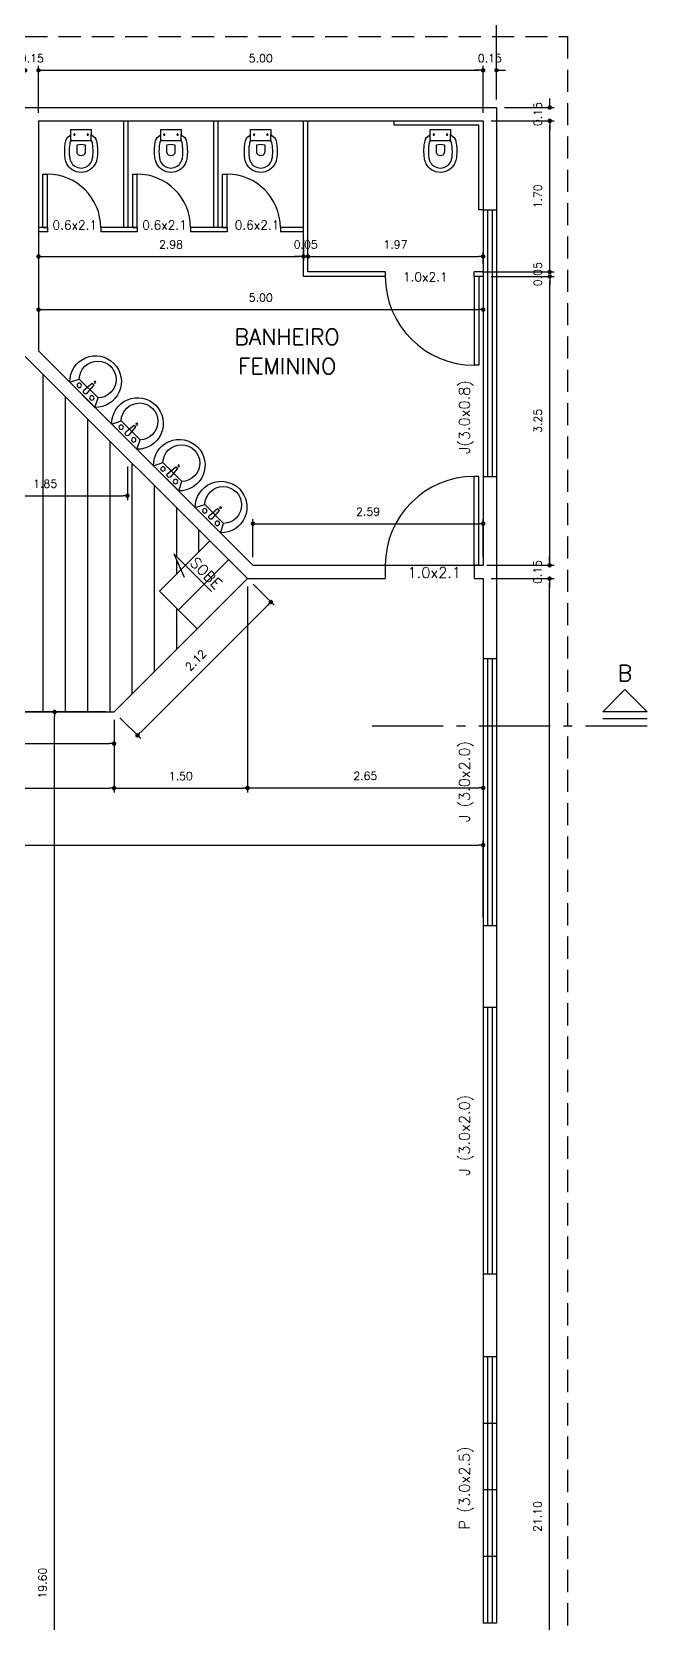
# Model space of a CAD drawing. Extents: x -206 to -86, y 71 to 127.
# Drawn here: x -146.13 to -139.21, y 95.16 to 113.06 of the extents above; entities that cross this region are included whole.
import ezdxf
from ezdxf.enums import TextEntityAlignment as Align

# ---------------------------------------------------------------- set-up
doc = ezdxf.new("R2010")
doc.units = 0
doc.header["$MEASUREMENT"] = 0
doc.linetypes.add('DASHDOT', pattern=[1.1, 0.8, -0.15, 0, -0.15])
doc.linetypes.add('HIDDEN', pattern=[0.375, 0.25, -0.125])
doc.layers.get('0').update_dxf_attribs({"linetype": 'CONTINUOUS'})
doc.layers.get('DEFPOINTS').update_dxf_attribs({"linetype": 'CONTINUOUS'})
for name, color, linetype in [('ACESSÓRIO', 2, 'CONTINUOUS'), ('ALVENARIA', 7, 'CONTINUOUS'), ('ALVENARIA1', 44, 'CONTINUOUS'), ('COBERTURA', 6, 'CONTINUOUS'), ('COTA', 1, 'CONTINUOUS'), ('HATCH', 30, 'CONTINUOUS'), ('JAPOR', 142, 'CONTINUOUS'), ('TEXTO2', 40, 'CONTINUOUS'), ('TEXTO4', 4, 'CONTINUOUS')]:
    doc.layers.add(name, color=color, linetype=linetype)
doc.styles.add('SIMPLEX', font='SIMPLEX.SHX')
doc.dimstyles.new('DIM50', dxfattribs={"dimtxt": 0.09, "dimasz": 0.05, "dimexe": 0.05, "dimexo": 0.09, "dimgap": 0.09, "dimtad": 1, "dimzin": 0, "dimdsep": 46, "dimtxsty": 'SIMPLEX', "dimblk": 'DOT', "dimcen": 0.09, "dimadec": 0, "dimazin": 0, "dimtfac": 1, "dimtix": 1, "dimtofl": 0, "dimtmove": 2, "dimatfit": 3, "dimldrblk": 'DOT', "dimfxl": 1, "dimtolj": 1, "dimtzin": 0, "dimarcsym": 0})

# ---------------------------------------------------------------- blocks, each defined once
blk = doc.blocks.new('VASO4')
at = {"layer": 'ACESSÓRIO', "linetype": 'Continuous'}
blk.add_line((0.008, 0.129), (0.008, -0.101), dxfattribs=at)
at = {"layer": 'ACESSÓRIO'}
for points in [[(0.008, -0.101), (0.062, -0.101, -0.230445), (0.076, -0.11, 0.23338), (0.136, -0.159, 0.01224), (0.166, -0.164, 0.012146), (0.196, -0.168, 0.027041), (0.266, -0.171, 0.02486), (0.326, -0.166, 0.024258), (0.356, -0.161, 0.054364), (0.396, -0.145, 0.124881), (0.462, -0.086, 0.148509), (0.492, 0.014, 0.148509), (0.462, 0.114, 0.124881), (0.396, 0.173, 0.054364), (0.356, 0.188, 0.024258), (0.326, 0.194, 0.02486), (0.266, 0.198, 0.027041), (0.196, 0.196, 0.012146), (0.166, 0.192, 0.01224), (0.136, 0.186, 0.23338), (0.076, 0.138, -0.230445), (0.062, 0.129), (0.008, 0.129)], [(0.131, 0.116, -0.294455), (0.146, 0.137, -0.039934), (0.174, 0.142, -0.011944), (0.201, 0.146, -0.026776), (0.265, 0.148, -0.024689), (0.319, 0.144, -0.023307), (0.344, 0.14, -0.058725), (0.376, 0.127, -0.118027), (0.421, 0.086, -0.148338), (0.442, 0.014, -0.148338), (0.421, -0.058, -0.118027), (0.376, -0.099, -0.058725), (0.344, -0.112, -0.023307), (0.319, -0.117, -0.024689), (0.265, -0.121, -0.026776), (0.201, -0.118, -0.011944), (0.174, -0.115, -0.039934), (0.146, -0.109, -0.294455), (0.131, -0.089)]]:
    blk.add_lwpolyline(points, format="xyb", dxfattribs=at)
for points in [[(0.124, 0.129), (0.062, 0.129)], [(0.131, 0.119), (0.131, 0.117), (0.131, 0.014), (0.131, -0.09), (0.131, -0.092)], [(0.124, -0.101), (0.062, -0.101)]]:
    blk.add_lwpolyline(points, dxfattribs=at)
blk.add_lwpolyline([(0.296, 0.04, 0.226513), (0.261, 0.059), (0.182, 0.059, 0.186813), (0.182, -0.032), (0.261, -0.032, 0.226513), (0.296, -0.012, 0.326923)], format="xyb", close=True, dxfattribs=at)
for centre in [(0.066, 0.089), (0.066, -0.061)]:
    blk.add_circle(centre, 0.0075, dxfattribs=at)
for centre, start, end in [((0.123, 0.121), 351.7463, 83.809), ((0.123, -0.093), 276.191, 8.2537)]:
    blk.add_arc(centre, 0.00842, start, end, dxfattribs=at)
blk = doc.blocks.new('LAVAT01')
at = {"layer": 'ACESSÓRIO'}
for p, q in [((-0.2, 0), (-0.15, 0.1)), ((-0.2, 0), (0.2, 0)), ((-0.15, 0.1), (0.15, 0.1)), ((-0.025, 0.05), (-0.015, 0.17)), ((0.015, 0.17), (-0.015, 0.17)), ((0.025, 0.05), (0.015, 0.17)), ((0.2, 0), (0.15, 0.1))]:
    blk.add_line(p, q, dxfattribs=at)
for centre, radius in [((0, 0.2), 0.01), ((-0.1, 0.05), 0.025), ((0.1, 0.05), 0.025)]:
    blk.add_circle(centre, radius, dxfattribs=at)
for centre, radius, start, end in [((0, 0.21), 0.29, 313.6028, 226.3972), ((0, 0.243), 0.207, 316.3972, 223.6028), ((0, 0.05), 0.025, 180, 0)]:
    blk.add_arc(centre, radius, start, end, dxfattribs=at)
blk = doc.blocks.new('DOT')
at = {"layer": 'ALVENARIA', "color": 0, "linetype": 'ByBlock'}
blk.add_line((-0.5, 0), (-1, 0), dxfattribs=at)
at = {"layer": 'ALVENARIA', "color": 0, "linetype": 'ByBlock', "const_width": 0.5}
blk.add_lwpolyline([(-0.25, 0, 1), (0.25, 0, 1)], format="xyb", close=True, dxfattribs=at)
blk = doc.blocks.new('*D84')
at = {"color": 0, "linetype": 'ByBlock'}
for p, q in [((-146.254, 107.13), (-146.304, 107.13)), ((-146.054, 106.652), (-146.054, 107.18)), ((-146.004, 107.13), (-145.954, 107.13))]:
    blk.add_line(p, q, dxfattribs=at)
at = {"layer": 'DEFPOINTS', "color": 0, "linetype": 'ByBlock'}
for p in [(-146.054, 107.13), (-146.204, 106.562), (-146.054, 106.562)]:
    blk.add_point(p, dxfattribs=at)
at = {"color": 0, "linetype": 'ByBlock', "xscale": 0.05, "yscale": 0.05, "zscale": 0.05}
blk.add_blockref('DOT', (-146.204, 107.13), dxfattribs=at)
at = {"color": 0, "linetype": 'ByBlock', "xscale": 0.05, "yscale": 0.05, "zscale": 0.05, "rotation": 180}
blk.add_blockref('DOT', (-146.054, 107.13), dxfattribs=at)
at = {"color": 0, "linetype": 'ByBlock', "insert": (-146.129, 107.265), "char_height": 0.09, "attachment_point": 5, "style": 'SIMPLEX'}
blk.add_mtext('\\A1;0.15', dxfattribs=at)
blk = doc.blocks.new('*D85')
at = {"color": 0, "linetype": 'ByBlock'}
for p, q in [((-146.004, 107.13), (-141.104, 107.13)), ((-141.054, 106.652), (-141.054, 107.18))]:
    blk.add_line(p, q, dxfattribs=at)
at = {"layer": 'DEFPOINTS', "color": 0, "linetype": 'ByBlock'}
for p in [(-141.054, 107.13), (-146.054, 106.562), (-141.054, 106.562)]:
    blk.add_point(p, dxfattribs=at)
at = {"color": 0, "linetype": 'ByBlock', "xscale": 0.05, "yscale": 0.05, "zscale": 0.05, "rotation": 180}
blk.add_blockref('DOT', (-146.054, 107.13), dxfattribs=at)
at = {"color": 0, "linetype": 'ByBlock', "xscale": 0.05, "yscale": 0.05, "zscale": 0.05}
blk.add_blockref('DOT', (-141.054, 107.13), dxfattribs=at)
at = {"color": 0, "linetype": 'ByBlock', "insert": (-143.554, 107.265), "char_height": 0.09, "attachment_point": 5, "style": 'SIMPLEX'}
blk.add_mtext('\\A1;5.00', dxfattribs=at)
blk = doc.blocks.new('*D86')
at = {"color": 0, "linetype": 'ByBlock'}
for p, q in [((-141.104, 107.13), (-141.154, 107.13)), ((-140.904, 106.802), (-140.904, 107.18)), ((-140.854, 107.13), (-140.804, 107.13))]:
    blk.add_line(p, q, dxfattribs=at)
at = {"layer": 'DEFPOINTS', "color": 0, "linetype": 'ByBlock'}
for p in [(-140.904, 107.13), (-140.904, 106.712), (-141.054, 106.562)]:
    blk.add_point(p, dxfattribs=at)
at = {"color": 0, "linetype": 'ByBlock', "xscale": 0.05, "yscale": 0.05, "zscale": 0.05}
blk.add_blockref('DOT', (-141.054, 107.13), dxfattribs=at)
at = {"color": 0, "linetype": 'ByBlock', "xscale": 0.05, "yscale": 0.05, "zscale": 0.05, "rotation": 180}
blk.add_blockref('DOT', (-140.904, 107.13), dxfattribs=at)
at = {"color": 0, "linetype": 'ByBlock', "insert": (-140.979, 107.265), "char_height": 0.09, "attachment_point": 5, "style": 'SIMPLEX'}
blk.add_mtext('\\A1;0.15', dxfattribs=at)
blk = doc.blocks.new('*D88')
at = {"color": 0, "linetype": 'ByBlock'}
for p, q in [((-146.814, 102.762), (-146.297, 102.762)), ((-146.347, 99.962), (-146.347, 102.712)), ((-145.294, 99.912), (-146.397, 99.912))]:
    blk.add_line(p, q, dxfattribs=at)
at = {"layer": 'DEFPOINTS', "color": 0, "linetype": 'ByBlock'}
for p in [(-146.904, 102.762), (-146.347, 102.762), (-145.204, 99.912)]:
    blk.add_point(p, dxfattribs=at)
at = {"color": 0, "linetype": 'ByBlock', "xscale": 0.05, "yscale": 0.05, "zscale": 0.05}
for p, rotation in [((-146.347, 102.762), 90), ((-146.347, 99.912), 270)]:
    blk.add_blockref('DOT', p, dxfattribs=dict(at, rotation=rotation))
at = {"color": 0, "linetype": 'ByBlock', "insert": (-146.482, 101.337), "char_height": 0.09, "attachment_point": 5, "rotation": 90, "style": 'SIMPLEX'}
blk.add_mtext('\\A1;2.85', dxfattribs=at)
blk = doc.blocks.new('*D93')
at = {"color": 0, "linetype": 'ByBlock'}
for p, q in [((-145.054, 102.672), (-145.054, 102.295)), ((-146.854, 102.345), (-145.104, 102.345))]:
    blk.add_line(p, q, dxfattribs=at)
at = {"layer": 'DEFPOINTS', "color": 0, "linetype": 'ByBlock'}
for p in [(-146.904, 102.762), (-145.054, 102.762), (-145.054, 102.345)]:
    blk.add_point(p, dxfattribs=at)
at = {"color": 0, "linetype": 'ByBlock', "xscale": 0.05, "yscale": 0.05, "zscale": 0.05, "rotation": 180}
blk.add_blockref('DOT', (-146.904, 102.345), dxfattribs=at)
at = {"color": 0, "linetype": 'ByBlock', "xscale": 0.05, "yscale": 0.05, "zscale": 0.05}
blk.add_blockref('DOT', (-145.054, 102.345), dxfattribs=at)
at = {"color": 0, "linetype": 'ByBlock', "insert": (-145.979, 102.48), "char_height": 0.09, "attachment_point": 5, "style": 'SIMPLEX'}
blk.add_mtext('\\A1;1.85', dxfattribs=at)
blk = doc.blocks.new('*D103')
at = {"color": 0, "linetype": 'ByBlock'}
for p, q in [((-151.604, 99.822), (-151.604, 99.506)), ((-145.204, 99.822), (-145.204, 99.506)), ((-151.554, 99.556), (-145.254, 99.556))]:
    blk.add_line(p, q, dxfattribs=at)
at = {"layer": 'DEFPOINTS', "color": 0, "linetype": 'ByBlock'}
for p in [(-151.604, 99.912), (-145.204, 99.912), (-145.204, 99.556)]:
    blk.add_point(p, dxfattribs=at)
at = {"color": 0, "linetype": 'ByBlock', "xscale": 0.05, "yscale": 0.05, "zscale": 0.05, "rotation": 180}
blk.add_blockref('DOT', (-151.604, 99.556), dxfattribs=at)
at = {"color": 0, "linetype": 'ByBlock', "xscale": 0.05, "yscale": 0.05, "zscale": 0.05}
blk.add_blockref('DOT', (-145.204, 99.556), dxfattribs=at)
at = {"color": 0, "linetype": 'ByBlock', "insert": (-148.404, 99.691), "char_height": 0.09, "attachment_point": 5, "style": 'SIMPLEX'}
blk.add_mtext('\\A1;6.40', dxfattribs=at)
blk = doc.blocks.new('*D104')
at = {"color": 0, "linetype": 'ByBlock'}
for p, q in [((-143.64, 101.348), (-143.405, 101.113)), ((-144.905, 99.684), (-143.476, 101.113)), ((-145.14, 99.848), (-144.905, 99.613))]:
    blk.add_line(p, q, dxfattribs=at)
at = {"layer": 'DEFPOINTS', "color": 0, "linetype": 'ByBlock'}
for p in [(-143.704, 101.412), (-143.441, 101.149), (-145.204, 99.912)]:
    blk.add_point(p, dxfattribs=at)
at = {"color": 0, "linetype": 'ByBlock', "xscale": 0.05, "yscale": 0.05, "zscale": 0.05}
for p, rotation in [((-143.441, 101.149), 45.00000000000026), ((-144.941, 99.649), 225.0000000000002)]:
    blk.add_blockref('DOT', p, dxfattribs=dict(at, rotation=rotation))
at = {"color": 0, "linetype": 'ByBlock', "insert": (-144.286, 100.494), "char_height": 0.09, "attachment_point": 5, "rotation": 45, "style": 'SIMPLEX'}
blk.add_mtext('\\A1;2.12', dxfattribs=at)
blk = doc.blocks.new('*D107')
at = {"color": 0, "linetype": 'ByBlock'}
for p, q in [((-141.054, 101.322), (-141.054, 99.008)), ((-143.654, 99.058), (-141.104, 99.058))]:
    blk.add_line(p, q, dxfattribs=at)
at = {"layer": 'DEFPOINTS', "color": 0, "linetype": 'ByBlock'}
for p in [(-143.704, 101.412), (-141.054, 101.412), (-141.054, 99.058)]:
    blk.add_point(p, dxfattribs=at)
at = {"color": 0, "linetype": 'ByBlock', "xscale": 0.05, "yscale": 0.05, "zscale": 0.05, "rotation": 180}
blk.add_blockref('DOT', (-143.704, 99.058), dxfattribs=at)
at = {"color": 0, "linetype": 'ByBlock', "xscale": 0.05, "yscale": 0.05, "zscale": 0.05}
blk.add_blockref('DOT', (-141.054, 99.058), dxfattribs=at)
at = {"color": 0, "linetype": 'ByBlock', "insert": (-142.379, 99.193), "char_height": 0.09, "attachment_point": 5, "style": 'SIMPLEX'}
blk.add_mtext('\\A1;2.65', dxfattribs=at)
blk = doc.blocks.new('*D108')
at = {"color": 0, "linetype": 'ByBlock'}
for p, q in [((-155.754, 97.602), (-155.754, 98.464)), ((-141.054, 97.602), (-141.054, 98.464)), ((-155.704, 98.414), (-141.104, 98.414))]:
    blk.add_line(p, q, dxfattribs=at)
at = {"layer": 'DEFPOINTS', "color": 0, "linetype": 'ByBlock'}
for p in [(-141.054, 98.414), (-155.754, 97.512), (-141.054, 97.512)]:
    blk.add_point(p, dxfattribs=at)
at = {"color": 0, "linetype": 'ByBlock', "xscale": 0.05, "yscale": 0.05, "zscale": 0.05, "rotation": 180}
blk.add_blockref('DOT', (-155.754, 98.414), dxfattribs=at)
at = {"color": 0, "linetype": 'ByBlock', "xscale": 0.05, "yscale": 0.05, "zscale": 0.05}
blk.add_blockref('DOT', (-141.054, 98.414), dxfattribs=at)
at = {"color": 0, "linetype": 'ByBlock', "insert": (-148.404, 98.549), "char_height": 0.09, "attachment_point": 5, "style": 'SIMPLEX'}
blk.add_mtext('\\A1;14.70', dxfattribs=at)
blk = doc.blocks.new('*D109')
at = {"color": 0, "linetype": 'ByBlock'}
for p, q in [((-151.604, 99.822), (-151.604, 99.006)), ((-145.204, 99.822), (-145.204, 99.006)), ((-151.554, 99.056), (-145.254, 99.056))]:
    blk.add_line(p, q, dxfattribs=at)
at = {"layer": 'DEFPOINTS', "color": 0, "linetype": 'ByBlock'}
for p in [(-151.604, 99.912), (-145.204, 99.912), (-145.204, 99.056)]:
    blk.add_point(p, dxfattribs=at)
at = {"color": 0, "linetype": 'ByBlock', "xscale": 0.05, "yscale": 0.05, "zscale": 0.05, "rotation": 180}
blk.add_blockref('DOT', (-151.604, 99.056), dxfattribs=at)
at = {"color": 0, "linetype": 'ByBlock', "xscale": 0.05, "yscale": 0.05, "zscale": 0.05}
blk.add_blockref('DOT', (-145.204, 99.056), dxfattribs=at)
at = {"color": 0, "linetype": 'ByBlock', "insert": (-148.404, 99.191), "char_height": 0.09, "attachment_point": 5, "style": 'SIMPLEX'}
blk.add_mtext('\\A1;6.40', dxfattribs=at)
blk = doc.blocks.new('*D110')
at = {"color": 0, "linetype": 'ByBlock'}
for p, q in [((-143.704, 101.322), (-143.704, 99.006)), ((-145.154, 99.056), (-143.754, 99.056))]:
    blk.add_line(p, q, dxfattribs=at)
at = {"layer": 'DEFPOINTS', "color": 0, "linetype": 'ByBlock'}
for p in [(-143.704, 101.412), (-145.204, 99.912), (-143.704, 99.056)]:
    blk.add_point(p, dxfattribs=at)
at = {"color": 0, "linetype": 'ByBlock', "xscale": 0.05, "yscale": 0.05, "zscale": 0.05, "rotation": 180}
blk.add_blockref('DOT', (-145.204, 99.056), dxfattribs=at)
at = {"color": 0, "linetype": 'ByBlock', "xscale": 0.05, "yscale": 0.05, "zscale": 0.05}
blk.add_blockref('DOT', (-143.704, 99.056), dxfattribs=at)
at = {"color": 0, "linetype": 'ByBlock', "insert": (-144.454, 99.191), "char_height": 0.09, "attachment_point": 5, "style": 'SIMPLEX'}
blk.add_mtext('\\A1;1.50', dxfattribs=at)
blk = doc.blocks.new('*D143')
at = {"color": 0, "linetype": 'ByBlock'}
for p, q in [((-155.904, 112.302), (-155.904, 113.079)), ((-155.854, 113.029), (-140.954, 113.029)), ((-140.904, 112.302), (-140.904, 113.079))]:
    blk.add_line(p, q, dxfattribs=at)
at = {"layer": 'DEFPOINTS', "color": 0, "linetype": 'ByBlock'}
for p in [(-140.904, 113.029), (-155.904, 112.212), (-140.904, 112.212)]:
    blk.add_point(p, dxfattribs=at)
at = {"color": 0, "linetype": 'ByBlock', "xscale": 0.05, "yscale": 0.05, "zscale": 0.05, "rotation": 180}
blk.add_blockref('DOT', (-155.904, 113.029), dxfattribs=at)
at = {"color": 0, "linetype": 'ByBlock', "xscale": 0.05, "yscale": 0.05, "zscale": 0.05}
blk.add_blockref('DOT', (-140.904, 113.029), dxfattribs=at)
at = {"color": 0, "linetype": 'ByBlock', "insert": (-148.404, 113.164), "char_height": 0.09, "attachment_point": 5, "style": 'SIMPLEX'}
blk.add_mtext('\\A1;15.00', dxfattribs=at)
blk = doc.blocks.new('*D156')
at = {"color": 0, "linetype": 'ByBlock'}
for p, q in [((-140.964, 106.912), (-140.257, 106.912)), ((-140.307, 85.862), (-140.307, 106.862))]:
    blk.add_line(p, q, dxfattribs=at)
at = {"layer": 'DEFPOINTS', "color": 0, "linetype": 'ByBlock'}
for p in [(-141.054, 106.912), (-140.307, 106.912), (-141.054, 85.812)]:
    blk.add_point(p, dxfattribs=at)
at = {"color": 0, "linetype": 'ByBlock', "xscale": 0.05, "yscale": 0.05, "zscale": 0.05}
for p, rotation in [((-140.307, 106.912), 90), ((-140.307, 85.812), 270)]:
    blk.add_blockref('DOT', p, dxfattribs=dict(at, rotation=rotation))
at = {"color": 0, "linetype": 'ByBlock', "insert": (-140.442, 96.362), "char_height": 0.09, "attachment_point": 5, "rotation": 90, "style": 'SIMPLEX'}
blk.add_mtext('\\A1;21.10', dxfattribs=at)
blk = doc.blocks.new('*D157')
at = {"color": 0, "linetype": 'ByBlock'}
for p, q in [((-140.964, 107.062), (-140.257, 107.062)), ((-140.307, 107.112), (-140.307, 107.162)), ((-140.307, 106.862), (-140.307, 106.812))]:
    blk.add_line(p, q, dxfattribs=at)
at = {"layer": 'DEFPOINTS', "color": 0, "linetype": 'ByBlock'}
for p in [(-141.054, 107.062), (-140.307, 107.062), (-141.054, 106.912)]:
    blk.add_point(p, dxfattribs=at)
at = {"color": 0, "linetype": 'ByBlock', "xscale": 0.05, "yscale": 0.05, "zscale": 0.05}
for p, rotation in [((-140.307, 107.062), 270), ((-140.307, 106.912), 90)]:
    blk.add_blockref('DOT', p, dxfattribs=dict(at, rotation=rotation))
at = {"color": 0, "linetype": 'ByBlock', "insert": (-140.442, 106.987), "char_height": 0.09, "attachment_point": 5, "rotation": 90, "style": 'SIMPLEX'}
blk.add_mtext('\\A1;0.15', dxfattribs=at)
blk = doc.blocks.new('*D158')
at = {"color": 0, "linetype": 'ByBlock'}
for p, q in [((-146.054, 110.722), (-146.054, 110.388)), ((-141.054, 110.722), (-141.054, 110.388)), ((-146.004, 110.438), (-141.104, 110.438))]:
    blk.add_line(p, q, dxfattribs=at)
at = {"layer": 'DEFPOINTS', "color": 0, "linetype": 'ByBlock'}
for p in [(-146.054, 110.812), (-141.054, 110.812), (-141.054, 110.438)]:
    blk.add_point(p, dxfattribs=at)
at = {"color": 0, "linetype": 'ByBlock', "xscale": 0.05, "yscale": 0.05, "zscale": 0.05, "rotation": 180}
blk.add_blockref('DOT', (-146.054, 110.438), dxfattribs=at)
at = {"color": 0, "linetype": 'ByBlock', "xscale": 0.05, "yscale": 0.05, "zscale": 0.05}
blk.add_blockref('DOT', (-141.054, 110.438), dxfattribs=at)
at = {"color": 0, "linetype": 'ByBlock', "insert": (-143.554, 110.573), "char_height": 0.09, "attachment_point": 5, "style": 'SIMPLEX'}
blk.add_mtext('\\A1;5.00', dxfattribs=at)
blk = doc.blocks.new('*D159')
at = {"color": 0, "linetype": 'ByBlock'}
for p, q in [((-143.642, 107.152), (-143.642, 107.58)), ((-143.592, 107.53), (-141.104, 107.53)), ((-141.054, 107.152), (-141.054, 107.58))]:
    blk.add_line(p, q, dxfattribs=at)
at = {"layer": 'DEFPOINTS', "color": 0, "linetype": 'ByBlock'}
for p in [(-141.054, 107.53), (-143.642, 107.062), (-141.054, 107.062)]:
    blk.add_point(p, dxfattribs=at)
at = {"color": 0, "linetype": 'ByBlock', "xscale": 0.05, "yscale": 0.05, "zscale": 0.05, "rotation": 180}
blk.add_blockref('DOT', (-143.642, 107.53), dxfattribs=at)
at = {"color": 0, "linetype": 'ByBlock', "xscale": 0.05, "yscale": 0.05, "zscale": 0.05}
blk.add_blockref('DOT', (-141.054, 107.53), dxfattribs=at)
at = {"color": 0, "linetype": 'ByBlock', "insert": (-142.348, 107.665), "char_height": 0.09, "attachment_point": 5, "style": 'SIMPLEX'}
blk.add_mtext('\\A1;2.59', dxfattribs=at)
blk = doc.blocks.new('*D172')
at = {"color": 0, "linetype": 'ByBlock'}
for p, q in [((-146.054, 110.722), (-146.054, 110.486)), ((-143.074, 110.722), (-143.074, 110.486)), ((-146.004, 110.536), (-143.124, 110.536))]:
    blk.add_line(p, q, dxfattribs=at)
at = {"layer": 'DEFPOINTS', "color": 0, "linetype": 'ByBlock'}
for p in [(-146.054, 110.812), (-143.074, 110.812), (-143.074, 110.536)]:
    blk.add_point(p, dxfattribs=at)
at = {"color": 0, "linetype": 'ByBlock', "xscale": 0.05, "yscale": 0.05, "zscale": 0.05, "rotation": 180}
blk.add_blockref('DOT', (-146.054, 110.536), dxfattribs=at)
at = {"color": 0, "linetype": 'ByBlock', "xscale": 0.05, "yscale": 0.05, "zscale": 0.05}
blk.add_blockref('DOT', (-143.074, 110.536), dxfattribs=at)
at = {"color": 0, "linetype": 'ByBlock', "insert": (-144.564, 110.671), "char_height": 0.09, "attachment_point": 5, "style": 'SIMPLEX'}
blk.add_mtext('\\A1;2.98', dxfattribs=at)
blk = doc.blocks.new('*D173')
at = {"color": 0, "linetype": 'ByBlock'}
for p, q in [((-143.074, 110.722), (-143.074, 110.486)), ((-143.124, 110.536), (-143.174, 110.536)), ((-143.024, 110.452), (-143.024, 110.586)), ((-142.974, 110.536), (-142.924, 110.536))]:
    blk.add_line(p, q, dxfattribs=at)
at = {"layer": 'DEFPOINTS', "color": 0, "linetype": 'ByBlock'}
for p in [(-143.074, 110.812), (-143.024, 110.536), (-143.024, 110.362)]:
    blk.add_point(p, dxfattribs=at)
at = {"color": 0, "linetype": 'ByBlock', "xscale": 0.05, "yscale": 0.05, "zscale": 0.05}
blk.add_blockref('DOT', (-143.074, 110.536), dxfattribs=at)
at = {"color": 0, "linetype": 'ByBlock', "xscale": 0.05, "yscale": 0.05, "zscale": 0.05, "rotation": 180}
blk.add_blockref('DOT', (-143.024, 110.536), dxfattribs=at)
at = {"color": 0, "linetype": 'ByBlock', "insert": (-143.049, 110.671), "char_height": 0.09, "attachment_point": 5, "style": 'SIMPLEX'}
blk.add_mtext('\\A1;0.05', dxfattribs=at)
blk = doc.blocks.new('*D174')
at = {"color": 0, "linetype": 'ByBlock'}
for p, q in [((-143.024, 110.452), (-143.024, 110.586)), ((-142.974, 110.536), (-141.104, 110.536)), ((-141.054, 110.452), (-141.054, 110.586))]:
    blk.add_line(p, q, dxfattribs=at)
at = {"layer": 'DEFPOINTS', "color": 0, "linetype": 'ByBlock'}
for p in [(-141.054, 110.536), (-143.024, 110.362), (-141.054, 110.362)]:
    blk.add_point(p, dxfattribs=at)
at = {"color": 0, "linetype": 'ByBlock', "xscale": 0.05, "yscale": 0.05, "zscale": 0.05, "rotation": 180}
blk.add_blockref('DOT', (-143.024, 110.536), dxfattribs=at)
at = {"color": 0, "linetype": 'ByBlock', "xscale": 0.05, "yscale": 0.05, "zscale": 0.05}
blk.add_blockref('DOT', (-141.054, 110.536), dxfattribs=at)
at = {"color": 0, "linetype": 'ByBlock', "insert": (-142.039, 110.671), "char_height": 0.09, "attachment_point": 5, "style": 'SIMPLEX'}
blk.add_mtext('\\A1;1.97', dxfattribs=at)
blk = doc.blocks.new('*D177')
at = {"color": 0, "linetype": 'ByBlock'}
for p, q in [((-140.964, 110.312), (-140.255, 110.312)), ((-140.305, 107.112), (-140.305, 110.262)), ((-141.014, 107.062), (-140.255, 107.062))]:
    blk.add_line(p, q, dxfattribs=at)
at = {"layer": 'DEFPOINTS', "color": 0, "linetype": 'ByBlock'}
for p in [(-141.054, 110.312), (-140.305, 110.312), (-141.104, 107.062)]:
    blk.add_point(p, dxfattribs=at)
at = {"color": 0, "linetype": 'ByBlock', "xscale": 0.05, "yscale": 0.05, "zscale": 0.05}
for p, rotation in [((-140.305, 110.312), 90), ((-140.305, 107.062), 270)]:
    blk.add_blockref('DOT', p, dxfattribs=dict(at, rotation=rotation))
at = {"color": 0, "linetype": 'ByBlock', "insert": (-140.44, 108.687), "char_height": 0.09, "attachment_point": 5, "rotation": 90, "style": 'SIMPLEX'}
blk.add_mtext('\\A1;3.25', dxfattribs=at)
blk = doc.blocks.new('*D178')
at = {"color": 0, "linetype": 'ByBlock'}
for p, q in [((-140.305, 110.412), (-140.305, 110.462)), ((-141.064, 110.362), (-140.255, 110.362)), ((-140.964, 110.312), (-140.255, 110.312)), ((-140.305, 110.262), (-140.305, 110.212))]:
    blk.add_line(p, q, dxfattribs=at)
at = {"layer": 'DEFPOINTS', "color": 0, "linetype": 'ByBlock'}
for p in [(-141.154, 110.362), (-141.054, 110.312), (-140.305, 110.362)]:
    blk.add_point(p, dxfattribs=at)
at = {"color": 0, "linetype": 'ByBlock', "xscale": 0.05, "yscale": 0.05, "zscale": 0.05}
for p, rotation in [((-140.305, 110.362), 270), ((-140.305, 110.312), 90)]:
    blk.add_blockref('DOT', p, dxfattribs=dict(at, rotation=rotation))
at = {"color": 0, "linetype": 'ByBlock', "insert": (-140.44, 110.337), "char_height": 0.09, "attachment_point": 5, "rotation": 90, "style": 'SIMPLEX'}
blk.add_mtext('\\A1;0.05', dxfattribs=at)
blk = doc.blocks.new('*D179')
at = {"color": 0, "linetype": 'ByBlock'}
for p, q in [((-140.964, 112.062), (-140.255, 112.062)), ((-140.305, 110.412), (-140.305, 112.012)), ((-141.064, 110.362), (-140.255, 110.362))]:
    blk.add_line(p, q, dxfattribs=at)
at = {"layer": 'DEFPOINTS', "color": 0, "linetype": 'ByBlock'}
for p in [(-141.054, 112.062), (-140.305, 112.062), (-141.154, 110.362)]:
    blk.add_point(p, dxfattribs=at)
at = {"color": 0, "linetype": 'ByBlock', "xscale": 0.05, "yscale": 0.05, "zscale": 0.05}
for p, rotation in [((-140.305, 112.062), 90), ((-140.305, 110.362), 270)]:
    blk.add_blockref('DOT', p, dxfattribs=dict(at, rotation=rotation))
at = {"color": 0, "linetype": 'ByBlock', "insert": (-140.44, 111.212), "char_height": 0.09, "attachment_point": 5, "rotation": 90, "style": 'SIMPLEX'}
blk.add_mtext('\\A1;1.70', dxfattribs=at)
blk = doc.blocks.new('*D180')
at = {"color": 0, "linetype": 'ByBlock'}
for p, q in [((-140.305, 112.262), (-140.305, 112.312)), ((-140.964, 112.062), (-140.255, 112.062)), ((-140.814, 112.212), (-140.255, 112.212)), ((-140.305, 112.012), (-140.305, 111.962))]:
    blk.add_line(p, q, dxfattribs=at)
at = {"layer": 'DEFPOINTS', "color": 0, "linetype": 'ByBlock'}
for p in [(-141.054, 112.062), (-140.904, 112.212), (-140.305, 112.212)]:
    blk.add_point(p, dxfattribs=at)
at = {"color": 0, "linetype": 'ByBlock', "xscale": 0.05, "yscale": 0.05, "zscale": 0.05}
for p, rotation in [((-140.305, 112.212), 270), ((-140.305, 112.062), 90)]:
    blk.add_blockref('DOT', p, dxfattribs=dict(at, rotation=rotation))
at = {"color": 0, "linetype": 'ByBlock', "insert": (-140.44, 112.137), "char_height": 0.09, "attachment_point": 5, "rotation": 90, "style": 'SIMPLEX'}
blk.add_mtext('\\A1;0.15', dxfattribs=at)
blk = doc.blocks.new('*D213')
at = {"color": 0, "linetype": 'ByBlock'}
for p, q in [((-145.294, 105.412), (-145.923, 105.412)), ((-145.873, 85.862), (-145.873, 105.362)), ((-145.294, 85.812), (-145.923, 85.812))]:
    blk.add_line(p, q, dxfattribs=at)
at = {"layer": 'DEFPOINTS', "color": 0, "linetype": 'ByBlock'}
for p in [(-145.873, 105.412), (-145.204, 105.412), (-145.204, 85.812)]:
    blk.add_point(p, dxfattribs=at)
at = {"color": 0, "linetype": 'ByBlock', "xscale": 0.05, "yscale": 0.05, "zscale": 0.05}
for p, rotation in [((-145.873, 105.412), 90), ((-145.873, 85.812), 270)]:
    blk.add_blockref('DOT', p, dxfattribs=dict(at, rotation=rotation))
at = {"color": 0, "linetype": 'ByBlock', "insert": (-146.008, 95.612), "char_height": 0.09, "attachment_point": 5, "rotation": 90, "style": 'SIMPLEX'}
blk.add_mtext('\\A1;19.60', dxfattribs=at)

msp = doc.modelspace()

# ---------------------------------------------------------------- hatches: boundary and pattern name
at = {"layer": 'HATCH'}
h = msp.add_hatch(dxfattribs=at)
h.set_pattern_fill('ANSI31', color=256, scale=2, angle=45, style=0)
h.set_pattern_definition([(90, (0, 5.5), (-0.25, 6e-17), [])])
h.paths.add_polyline_path([(-145.204, 105.412), (-144.27, 106.346), (-144.694, 106.771), (-144.453, 107.011), (-144.532, 107.192), (-144.402, 107.062), (-144.128, 107.336), (-146.204, 109.412), (-147.704, 109.412), (-147.704, 109.562), (-148.504, 109.562), (-148.504, 109.412), (-150.604, 109.412), (-152.68, 107.336), (-152.405, 107.062), (-152.275, 107.192), (-152.355, 107.011), (-152.114, 106.771), (-152.538, 106.346), (-151.604, 105.412)])
h.paths.add_polyline_path([(-149.904, 108.262), (-149.904, 108.412), (-146.904, 108.412), (-146.904, 108.262)], flags=16)
h.paths.add_polyline_path([(-148.563, 109.271), (-148.244, 109.271), (-148.244, 109.136), (-148.563, 109.136)], flags=24)
h.paths.add_polyline_path([(-146.55, 106.677), (-146.55, 106.997), (-146.415, 106.997), (-146.415, 106.677)], flags=24)
h.paths.add_polyline_path([(-146.55, 108.186), (-146.55, 108.488), (-146.415, 108.488), (-146.415, 108.186)], flags=24)
h.paths.add_polyline_path([(-146.55, 108.761), (-146.55, 109.063), (-146.415, 109.063), (-146.415, 108.761)], flags=24)
h.paths.add_polyline_path([(-150.98, 108.048), (-150.678, 108.048), (-150.678, 107.913), (-150.98, 107.913)], flags=24)
h.paths.add_polyline_path([(-148.563, 108.048), (-148.244, 108.048), (-148.244, 107.913), (-148.563, 107.913)], flags=24)
h.paths.add_polyline_path([(-146.13, 108.048), (-145.828, 108.048), (-145.828, 107.913), (-146.13, 107.913)], flags=24)
h.paths.add_polyline_path([(-152.476, 106.27), (-152.25, 106.496), (-152.154, 106.4), (-152.38, 106.175)], flags=25)
h.paths.add_polyline_path([(-152.263, 106.482), (-152.038, 106.708), (-151.942, 106.612), (-152.168, 106.387)], flags=24)
h.paths.add_polyline_path([(-148.413, 109.401), (-147.77, 109.401), (-147.77, 109.581), (-148.413, 109.581)], flags=9)
h.paths.add_polyline_path([(-152.702, 106.778), (-152.352, 107.128), (-152.479, 107.255), (-152.829, 106.906)], flags=9)
h.paths.add_polyline_path([(-148.825, 106.86), (-147.904, 106.86), (-147.904, 107.13), (-148.825, 107.13)], flags=24)

# ---------------------------------------------------------------- linework, layer by layer
at = {"layer": 'ACESSÓRIO'}
for p, q in [((-142.054, 112.012), (-142.054, 112.062)), ((-141.104, 112.012), (-142.054, 112.012)), ((-141.104, 111.062), (-141.104, 112.012)), ((-141.054, 111.062), (-141.104, 111.062))]:
    msp.add_line(p, q, dxfattribs=at)
at = {"layer": 'ALVENARIA'}
for p, q in [((-146.329, 112.212), (-140.904, 112.212)), ((-146.054, 112.062), (-146.054, 109.474)), ((-146.054, 112.062), (-141.054, 112.062)), ((-141.054, 112.062), (-141.054, 111.062)), ((-140.904, 112.212), (-140.904, 111.062)), ((-141.054, 111.062), (-140.904, 111.062)), ((-141.054, 111.062), (-140.904, 111.062)), ((-146.204, 109.412), (-143.704, 106.912)), ((-146.054, 109.474), (-143.642, 107.062)), ((-141.054, 108.062), (-140.904, 108.062)), ((-141.054, 108.062), (-141.054, 107.062)), ((-140.904, 108.062), (-140.904, 106.012)), ((-143.642, 107.062), (-142.154, 107.062)), ((-142.154, 107.062), (-142.154, 106.912)), ((-141.154, 107.062), (-141.054, 107.062)), ((-141.154, 107.062), (-141.154, 106.912)), ((-145.204, 105.412), (-143.704, 106.912)), ((-143.704, 106.912), (-142.154, 106.912)), ((-141.154, 106.912), (-141.054, 106.912)), ((-141.054, 106.912), (-141.054, 106.012)), ((-141.054, 106.012), (-140.904, 106.012)), ((-139.709, 105.415), (-139.459, 105.665)), ((-139.459, 105.665), (-139.209, 105.415)), ((-151.604, 105.412), (-145.204, 105.412)), ((-139.209, 105.415), (-139.709, 105.415)), ((-139.209, 105.335), (-139.709, 105.335)), ((-141.054, 103.012), (-140.904, 103.012)), ((-141.054, 103.012), (-141.054, 102.087)), ((-140.904, 103.012), (-140.904, 102.087)), ((-140.904, 102.087), (-141.054, 102.087)), ((-140.904, 99.087), (-141.054, 99.087)), ((-141.054, 99.087), (-141.054, 98.162)), ((-140.904, 99.087), (-140.904, 98.162)), ((-141.054, 98.162), (-140.904, 98.162)), ((-140.904, 95.162), (-141.054, 95.162))]:
    msp.add_line(p, q, dxfattribs=at)
at = {"layer": 'ALVENARIA', "linetype": 'DASHDOT'}
msp.add_line((-142.302, 105.256), (-139.209, 105.256), dxfattribs=at)
at = {"layer": 'ALVENARIA1'}
for p, q in [((-145.094, 110.862), (-145.094, 112.062)), ((-145.044, 110.862), (-145.044, 112.062)), ((-144.084, 110.862), (-144.084, 112.062)), ((-144.034, 110.862), (-144.034, 112.062)), ((-143.074, 110.862), (-143.074, 112.062)), ((-143.074, 110.312), (-143.074, 112.062)), ((-143.024, 110.862), (-143.024, 112.062)), ((-143.024, 110.362), (-143.024, 112.062)), ((-145.954, 110.862), (-146.054, 110.862)), ((-145.954, 110.812), (-146.054, 110.812)), ((-145.954, 110.862), (-145.954, 110.812)), ((-144.944, 110.862), (-145.354, 110.862)), ((-145.354, 110.862), (-145.354, 110.812)), ((-144.944, 110.812), (-145.354, 110.812)), ((-144.944, 110.862), (-144.944, 110.812)), ((-143.934, 110.862), (-144.344, 110.862)), ((-144.344, 110.862), (-144.344, 110.812)), ((-143.934, 110.812), (-144.344, 110.812)), ((-143.934, 110.862), (-143.934, 110.812)), ((-143.074, 110.862), (-143.334, 110.862)), ((-143.334, 110.862), (-143.334, 110.812)), ((-143.074, 110.812), (-143.334, 110.812)), ((-142.154, 110.312), (-143.074, 110.312)), ((-142.153, 110.362), (-143.024, 110.362)), ((-142.153, 110.312), (-142.153, 110.362)), ((-141.154, 110.312), (-141.154, 110.362)), ((-141.054, 110.362), (-141.154, 110.362)), ((-141.054, 110.312), (-141.154, 110.312)), ((-144.694, 106.771), (-144.128, 107.336)), ((-144.532, 107.192), (-144.108, 106.768)), ((-144.532, 107.192), (-144.417, 106.93)), ((-144.482, 106.558), (-143.916, 107.124)), ((-142.154, 107.062), (-141.154, 107.062)), ((-144.694, 106.771), (-144.27, 106.346))]:
    msp.add_line(p, q, dxfattribs=at)
at = {"layer": 'COBERTURA', "linetype": 'HIDDEN'}
for p, q in [((-156.704, 113.012), (-140.104, 113.012)), ((-140.104, 113.012), (-140.104, 82.862))]:
    msp.add_line(p, q, dxfattribs=at)
at = {"layer": 'JAPOR'}
for p, q in [((-146.004, 110.862), (-146.004, 111.462)), ((-146.004, 111.462), (-145.954, 111.462)), ((-145.954, 110.862), (-145.954, 111.462)), ((-144.994, 110.862), (-144.994, 111.462)), ((-144.994, 111.462), (-144.944, 111.462)), ((-144.944, 110.862), (-144.944, 111.462)), ((-143.984, 110.862), (-143.984, 111.462)), ((-143.984, 111.462), (-143.934, 111.462)), ((-143.934, 110.862), (-143.934, 111.462)), ((-141.054, 111.062), (-141.054, 108.062)), ((-141.004, 111.062), (-141.004, 108.062)), ((-140.954, 111.062), (-140.954, 108.062)), ((-140.904, 111.062), (-140.904, 108.062)), ((-146.004, 110.862), (-145.954, 110.862)), ((-144.994, 110.862), (-144.944, 110.862)), ((-143.984, 110.862), (-143.934, 110.862)), ((-141.104, 110.312), (-141.154, 110.312)), ((-141.154, 110.312), (-141.154, 109.312)), ((-141.104, 110.312), (-141.104, 109.312)), ((-141.104, 109.312), (-141.154, 109.312)), ((-141.154, 107.062), (-141.154, 108.062)), ((-141.104, 108.062), (-141.154, 108.062)), ((-141.104, 107.062), (-141.104, 108.062)), ((-141.104, 107.062), (-141.154, 107.062)), ((-141.054, 106.012), (-141.054, 103.012)), ((-141.004, 106.012), (-141.004, 103.012)), ((-140.954, 106.012), (-140.954, 103.012)), ((-140.904, 106.012), (-140.904, 103.012)), ((-141.054, 102.087), (-141.054, 99.087)), ((-141.004, 102.087), (-141.004, 99.087)), ((-140.954, 102.087), (-140.954, 99.087)), ((-140.904, 102.087), (-140.904, 99.087)), ((-141.054, 98.162), (-141.054, 95.162)), ((-141.004, 98.162), (-141.004, 95.162)), ((-140.954, 98.162), (-140.954, 95.162)), ((-140.904, 98.162), (-140.904, 95.162)), ((-141.054, 97.412), (-140.904, 97.412)), ((-140.904, 96.662), (-141.054, 96.662)), ((-140.904, 95.912), (-141.054, 95.912))]:
    msp.add_line(p, q, dxfattribs=at)
for centre, radius, start, end in [((-145.954, 110.862), 0.6, 0, 90), ((-144.944, 110.862), 0.6, 0, 90), ((-143.934, 110.862), 0.6, 0, 90), ((-141.154, 110.312), 1, 180, 270), ((-141.154, 107.062), 1, 90, 180)]:
    msp.add_arc(centre, radius, start, end, dxfattribs=at)

# ---------------------------------------------------------------- block references
at = {"layer": 'ACESSÓRIO', "xscale": -1}
for name, p, rotation in [('VASO4', (-145.561, 111.973), 90), ('VASO4', (-144.551, 111.973), 90), ('VASO4', (-143.541, 111.973), 90), ('VASO4', (-141.521, 111.973), 90), ('LAVAT01', (-145.56, 108.98), 315), ('LAVAT01', (-145.089, 108.509), 315), ('LAVAT01', (-144.619, 108.04), 315), ('LAVAT01', (-144.149, 107.569), 315)]:
    msp.add_blockref(name, p, dxfattribs=dict(at, rotation=rotation))

# ---------------------------------------------------------------- texts
at = {"layer": 'TEXTO2', "style": 'SIMPLEX'}
for s, height, p in [('0.6x2.1', 0.1, (-145.646, 110.84)), ('0.6x2.1', 0.1, (-144.637, 110.84)), ('0.6x2.1', 0.1, (-143.596, 110.84)), ('1.0x2.1', 0.1, (-141.704, 110.256)), ('1.0x2.1', 0.12, (-141.603, 106.92))]:
    msp.add_text(s, height=height, dxfattribs=at).set_placement(p, align=Align.CENTER)
for s, rotation, p in [('J(3.0x0.8)', 90, (-141.204, 108.729)), ('SOBE', 315, (-144.212, 106.932)), ('J (3.0x2.0)', 90, (-141.204, 104.629)), ('J (3.0x2.0)', 90, (-141.204, 100.65)), ('P (3.0x2.5)', 90, (-141.204, 96.681))]:
    msp.add_text(s, height=0.12, rotation=rotation, dxfattribs=at).set_placement(p, align=Align.CENTER)
at = {"layer": 'TEXTO4', "style": 'SIMPLEX'}
for s, p in [('BANHEIRO', (-143.259, 109.542)), ('FEMININO', (-143.259, 109.212))]:
    msp.add_text(s, height=0.18, dxfattribs=at).set_placement(p, align=Align.CENTER)
msp.add_text('B', height=0.18, dxfattribs=at).set_placement((-139.541, 105.759))

# ---------------------------------------------------------------- dimensions: what is measured, and where the dimension line sits
at = {"layer": 'COTA'}
for base, p1, p2, picture, middle, set_off in [((-140.904, 113.314), (-155.904, 112.497), (-140.904, 112.497), '*D143', (-148.404, 113.449), (0, 0.285)), ((-141.054, 109.938), (-146.054, 110.312), (-141.054, 110.312), '*D158', (-143.554, 110.073), (0, -0.5)), ((-145.204, 105.056), (-151.604, 105.412), (-145.204, 105.412), '*D103', (-148.404, 99.691), (0, 5.5)), ((-145.204, 104.556), (-151.604, 105.412), (-145.204, 105.412), '*D109', (-148.404, 99.191), (0, 5.5)), ((-141.054, 103.914), (-155.754, 103.012), (-141.054, 103.012), '*D108', (-148.404, 98.549), (0, 5.5))]:
    dim = msp.add_linear_dim(base=base, p1=p1, p2=p2, dimstyle='DIM50', dxfattribs=at)
    dim.commit()
    dim.dimension.update_dxf_attribs({"geometry": picture, "text_midpoint": middle, "insert": set_off})
for base, p1, p2, picture, middle in [((-146.054, 112.63), (-146.204, 112.062), (-146.054, 112.062), '*D84', (-146.129, 107.265)), ((-141.054, 112.63), (-146.054, 112.062), (-141.054, 112.062), '*D85', (-143.554, 107.265)), ((-140.904, 112.63), (-141.054, 112.062), (-140.904, 112.212), '*D86', (-140.979, 107.265)), ((-145.054, 107.845), (-146.904, 108.262), (-145.054, 108.262), '*D93', (-145.979, 102.48)), ((-143.704, 104.556), (-145.204, 105.412), (-143.704, 106.912), '*D110', (-144.454, 99.191)), ((-141.054, 104.558), (-143.704, 106.912), (-141.054, 106.912), '*D107', (-142.379, 99.193))]:
    dim = msp.add_linear_dim(base=base, p1=p1, p2=p2, dimstyle='DIM50', override={"dimse1": 1}, dxfattribs=at)
    dim.commit()
    dim.dimension.update_dxf_attribs({"geometry": picture, "text_midpoint": middle, "insert": (0, 5.5)})
for base, p1, p2, picture, middle in [((-140.305, 112.212), (-141.054, 112.062), (-140.904, 112.212), '*D180', (-140.44, 112.137)), ((-140.305, 112.062), (-141.154, 110.362), (-141.054, 112.062), '*D179', (-140.44, 111.212)), ((-140.305, 110.362), (-141.054, 110.312), (-141.154, 110.362), '*D178', (-140.44, 110.337)), ((-140.305, 110.312), (-141.104, 107.062), (-141.054, 110.312), '*D177', (-140.44, 108.687))]:
    dim = msp.add_linear_dim(base=base, p1=p1, p2=p2, angle=90, dimstyle='DIM50', dxfattribs=at)
    dim.commit()
    dim.dimension.update_dxf_attribs({"geometry": picture, "text_midpoint": middle})
for base, p1, p2, picture, middle in [((-143.074, 110.536), (-146.054, 110.812), (-143.074, 110.812), '*D172', (-144.564, 110.671)), ((-143.024, 110.536), (-143.074, 110.812), (-143.024, 110.362), '*D173', (-143.049, 110.671)), ((-141.054, 110.536), (-143.024, 110.362), (-141.054, 110.362), '*D174', (-142.039, 110.671))]:
    dim = msp.add_linear_dim(base=base, p1=p1, p2=p2, dimstyle='DIM50', dxfattribs=at)
    dim.commit()
    dim.dimension.update_dxf_attribs({"geometry": picture, "text_midpoint": middle})
dim = msp.add_linear_dim(base=(-146.347, 108.262), p1=(-145.204, 105.412), p2=(-146.904, 108.262), angle=90, dimstyle='DIM50', dxfattribs=at)
dim.commit()
dim.dimension.update_dxf_attribs({"geometry": '*D88', "text_midpoint": (-146.482, 101.337), "insert": (0, 5.5)})
dim = msp.add_linear_dim(base=(-141.054, 107.53), p1=(-143.642, 107.062), p2=(-141.054, 107.062), text='2.59', dimstyle='DIM50', dxfattribs=at)
dim.commit()
dim.dimension.update_dxf_attribs({"geometry": '*D159', "text_midpoint": (-142.348, 107.665)})
for base, p1, p2, picture, middle in [((-140.307, 107.062), (-141.054, 106.912), (-141.054, 107.062), '*D157', (-140.442, 106.987)), ((-140.307, 106.912), (-141.054, 85.812), (-141.054, 106.912), '*D156', (-140.442, 96.362))]:
    dim = msp.add_linear_dim(base=base, p1=p1, p2=p2, angle=90, dimstyle='DIM50', override={"dimse1": 1}, dxfattribs=at)
    dim.commit()
    dim.dimension.update_dxf_attribs({"geometry": picture, "text_midpoint": middle})
dim = msp.add_aligned_dim(p1=(-145.204, 105.412), p2=(-143.704, 106.912), distance=-0.372, dimstyle='DIM50', dxfattribs=at)
dim.commit()
dim.dimension.update_dxf_attribs({"geometry": '*D104', "text_midpoint": (-144.286, 100.494), "insert": (0, 5.5)})
at = {"layer": 'COTA', "linetype": 'ByBlock'}
dim = msp.add_linear_dim(base=(-145.873, 105.412), p1=(-145.204, 85.812), p2=(-145.204, 105.412), angle=90, dimstyle='DIM50', dxfattribs=at)
dim.commit()
dim.dimension.update_dxf_attribs({"geometry": '*D213', "text_midpoint": (-146.008, 95.612)})

doc.saveas('drawing.dxf')
